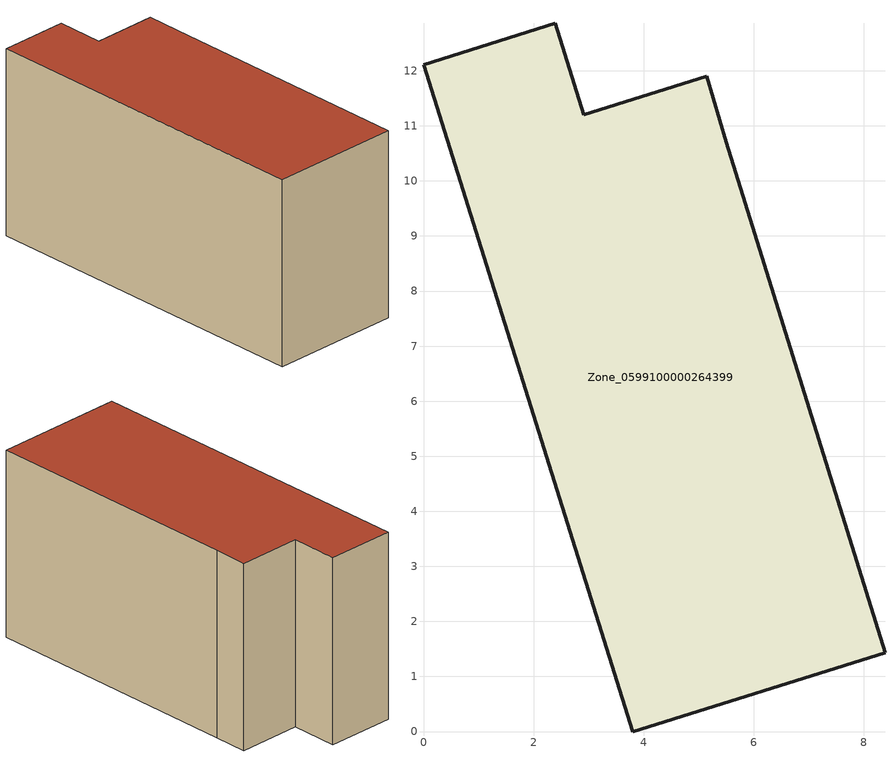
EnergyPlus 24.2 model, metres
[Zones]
Zone_0599100000264399
 floor ground (C_G): 2.91,11.2 5.14,11.9 5.5,10.7 8.38,1.43 3.8,0 0,12.11 2.39,12.86 z0
 wall outside (C_F): 5.14,11.9 2.91,11.2 2.39,12.86 0,12.11 3.8,0 8.38,1.43 5.5,10.7 5.14,11.9 z0:6.85
 roof outside (C_R): 3.8,0 8.38,1.43 5.5,10.7 5.14,11.9 2.91,11.2 2.39,12.86 0,12.11 z6.85
[BUILDING]
Pand.0599100000264399: North Axis=0; Terrain=City; Loads Convergence Tolerance Value=0.04; Temperature Convergence Tolerance Value=0.4; Solar Distribution=FullExterior; Maximum Number of Warmup Days=25; Minimum Number of Warmup Days=1
[Site:Location]
Rotterdam.The.Hague.AP_ZH_NLD Design_Conditions: Latitude=51.96; Longitude=4.45; Time Zone=1; Elevation=-4.5
[SITE:GROUNDTEMPERATURE:BUILDINGSURFACE]
18, 18, 18, 18, 18, 18, 18, 18, 18, 18, 18, 18
[MATERIAL] Thermal Absorptance=0.9; Solar Absorptance=0.7; Visible Absorptance=0.7
Name | Roughness | Thickness | Conductivity | Density | Specific Heat
G.TI.1992-2005 | MediumSmooth | 0.15 | 0.06 | 540 | 1210
F.TI.1992-2005 | Rough | 0.3 | 0.12 | 1920 | 840
R.TI.1992-2005 | MediumRough | 0.2 | 0.08 | 1500 | 1000
[CONSTRUCTION]
C_G: G.TI.1992-2005
C_F: F.TI.1992-2005
C_R: R.TI.1992-2005
[ZONE]
Zone_0599100000264399: Type=1; Multiplier=1; Ceiling Height=Autocalculate; Volume=Autocalculate; Floor Area=autocalculate; Part of Total Floor Area=Yes
[ZONEINFILTRATION:DESIGNFLOWRATE]
Infil_Zone_0599100000264399: Zone or ZoneList or Space or SpaceList=Zone_0599100000264399; Schedule=AlwaysOn; Design Flow Rate Calculation Method=Flow/Area; Flow Rate per Floor Area=0.0015; Constant Term Coefficient=1; Temperature Term Coefficient=0; Velocity Term Coefficient=0; Velocity Squared Term Coefficient=0
[HVACTEMPLATE:ZONE:IDEALLOADSAIRSYSTEM]
Zone_0599100000264399: Maximum Heating Supply Air Temperature=50; Minimum Cooling Supply Air Temperature=13; Maximum Heating Supply Air Humidity Ratio=0.0156; Minimum Cooling Supply Air Humidity Ratio=0.0077; Heating Limit=NoLimit; Cooling Limit=NoLimit; Dehumidification Control Type=ConstantSensibleHeatRatio; Cooling Sensible Heat Ratio=0.7; Dehumidification Setpoint=60; Humidification Control Type=None; Humidification Setpoint=30; Outdoor Air Method=None; Outdoor Air Flow Rate per Person=0.00944; Outdoor Air Flow Rate per Zone Floor Area=0; Outdoor Air Flow Rate per Zone=0; Demand Controlled Ventilation Type=None; Outdoor Air Economizer Type=NoEconomizer; Heat Recovery Type=None; Sensible Heat Recovery Effectiveness=0.7; Latent Heat Recovery Effectiveness=0.65
[ZONECONTROL:THERMOSTAT]
ThermostatControl_Zone_0599100000264399: Zone or ZoneList=Zone_0599100000264399; Control Type Schedule=DualSetpointControlType; Control 1=Thermostat_Zone_0599100000264399; Temperature Difference Between Cutout And Setpoint=0
[THERMOSTATSETPOINT:DUALSETPOINT]
Thermostat_Zone_0599100000264399: Heating Setpoint Temperature Schedule=HeatingSetpoint_Zone_0599100000264399; Cooling Setpoint Temperature Schedule=CoolingSetpoint_Zone_0599100000264399
[SCHEDULE:COMPACT]
HeatingSetpoint_Zone_0599100000264399: Through: 12/31, For: AllDays, Until: 24:00, 21
CoolingSetpoint_Zone_0599100000264399: Through: 12/31, For: AllDays, Until: 24:00, 24
DualSetpointControlType: Through: 12/31, For: AllDays, Until: 24:00, 4
AlwaysOn: Through: 12/31, For: AllDays, Until: 24:00, 1
